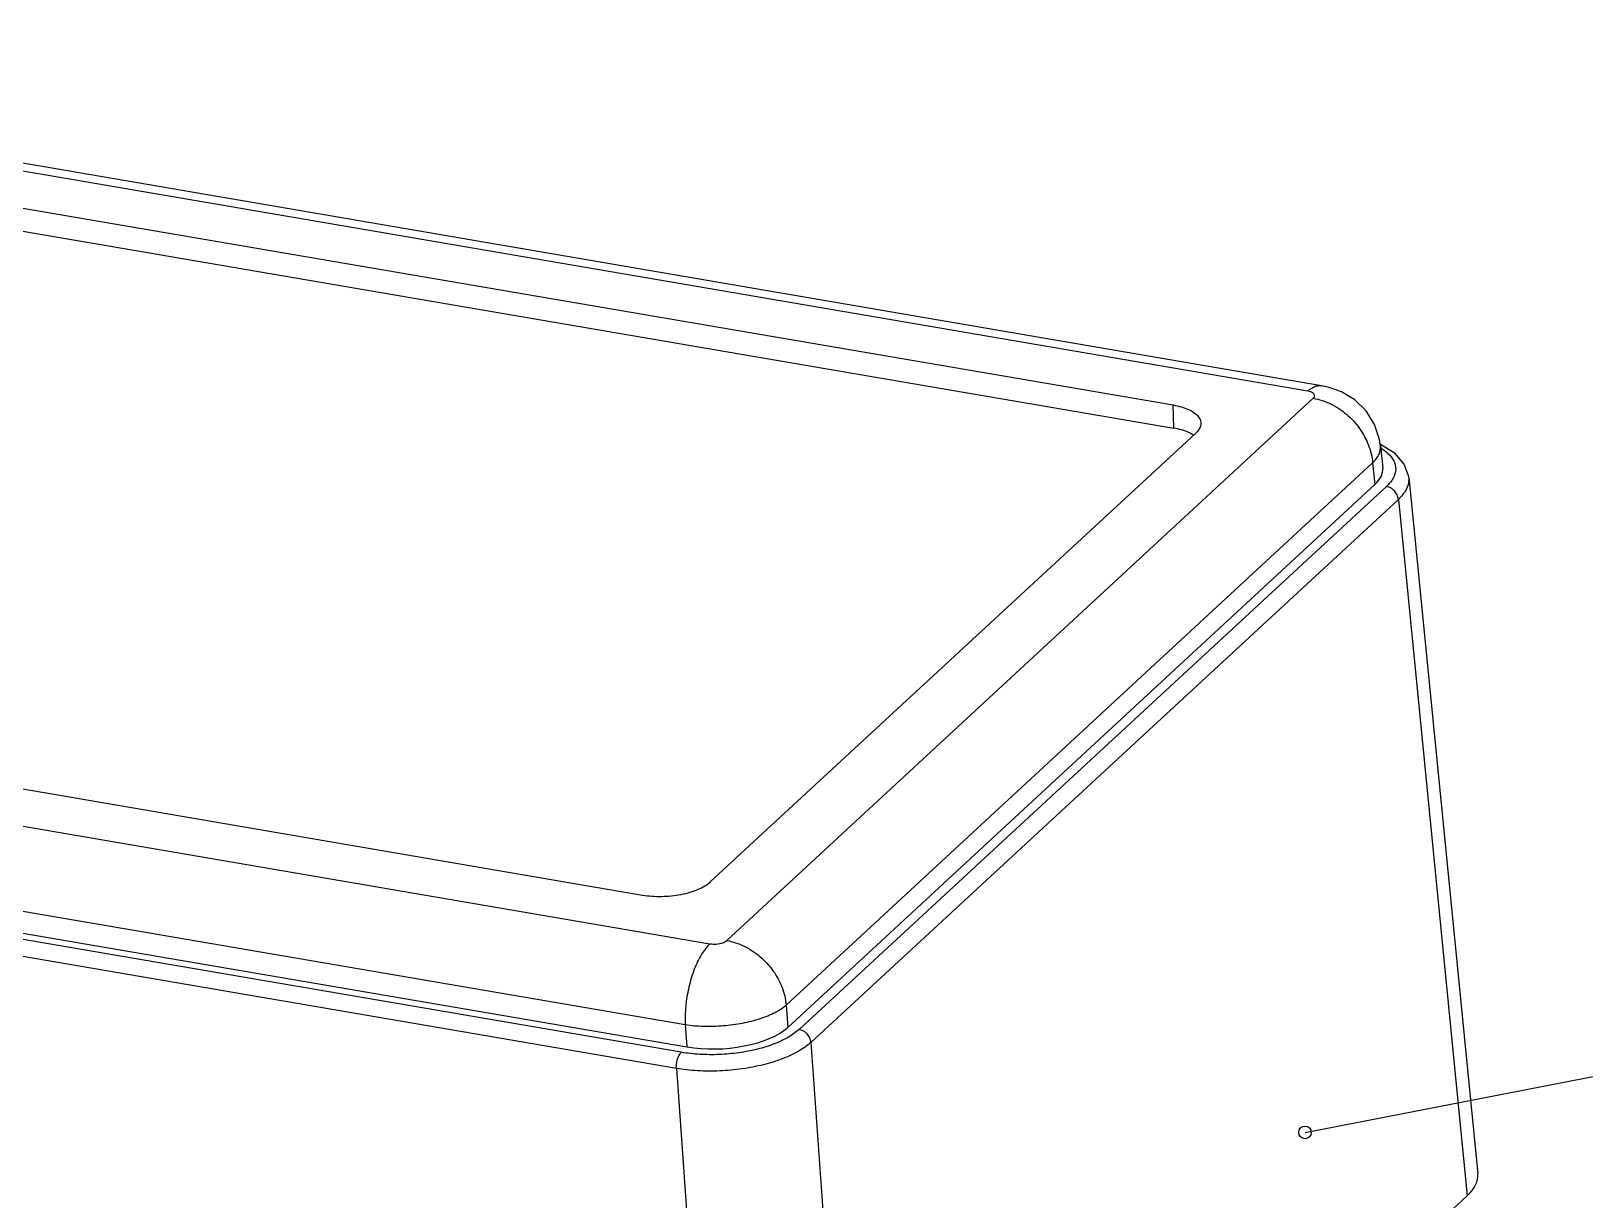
# Model space of a CAD drawing. Header units: millimetres. Extents: x 1603 to 1978, y -231 to 30.
# Drawn here: x 1793.87 to 1837.16, y -180.33 to -147.76 of the extents above; entities that cross this region are included whole.
import ezdxf

# ---------------------------------------------------------------- set-up
doc = ezdxf.new("R2010")
doc.units = ezdxf.units.MM
doc.layers.add('06___PRT_ALL_SURFS', color=7, linetype='Continuous')
doc.layers.add('from', color=7, linetype='Continuous', lineweight=13)
doc.styles.get("Standard").update_dxf_attribs({"font": 'txt', "bigfont": 'gbcbig.shx'})
doc.dimstyles.new('ISO', dxfattribs={"dimscale": 0.6, "dimtxt": 2.5, "dimasz": 2.5, "dimexe": 1.25, "dimexo": 0.625, "dimtad": 0, "dimdsep": 46, "dimtxsty": 'Standard', "dimblk": 'OPEN', "dimcen": 0, "dimclrd": 4, "dimclre": 4, "dimadec": 0, "dimazin": 0, "dimtfac": 1, "dimtofl": 0, "dimtmove": 0, "dimatfit": 3, "dimfxl": 1, "dimarcsym": 0})

# ---------------------------------------------------------------- blocks, each defined once
blk = doc.blocks.new('_Open')
at = {"color": 0, "linetype": 'ByBlock', "lineweight": -2}
for p, q in [((-1, 0.167), (0, 0)), ((-1, -0.167), (0, 0)), ((0, 0), (-1, 0))]:
    blk.add_line(p, q, dxfattribs=at)
blk = doc.blocks.new('*u142')
at = {"color": 7, "linetype": 'Continuous'}
for p, q in [((-82.907, 104.221), (-8.503, 91.483)), ((-82.878, 103.301), (-8.474, 90.563)), ((-8.474, 90.563), (-8.503, 91.483)), ((-7.609, 90.351), (-26.937, 72.484)), ((0.331, 89.55), (-0.247, 89.904)), ((-0.559, 89.181), (-0.474, 88.314)), ((0.88, 88.609), (3.621, 60.886)), ((-23.842, 66.711), (-0.474, 88.314)), ((-0.009, 88.241), (-23.389, 66.627)), ((0.463, 87.727), (-22.917, 66.114)), ((0.463, 87.727), (3.204, 60.008)), ((-29.616, 71.965), (-104.021, 84.703)), ((-28.076, 65.718), (-110.59, 79.845)), ((-110.349, 80.055), (-27.859, 65.932)), ((-28.274, 65.075), (-110.787, 79.202)), ((-23.904, 67.6), (-23.842, 66.711)), ((-27.922, 66.821), (-27.859, 65.932)), ((-22.917, 66.114), (-20.904, 37.722)), ((-28.274, 65.075), (-26.26, 36.684)), ((-20.904, 37.722), (3.204, 60.008))]:
    blk.add_line(p, q, dxfattribs=at)
blk.add_lwpolyline([(0.881, 88.607), (0.873, 88.665), (0.7, 89.134), (0.331, 89.55)], dxfattribs=at)
for centre, major_axis, ratio, start_param, end_param in [((-3.155, 88.772), (2.997, 0.178), 0.436646, -0.489184, 0.017351), ((-26.521, 67.171), (2.995, 0.176), 0.437143, -2.059417, -0.489306), ((-0.372, 60.619), (3.995, 0.237), 0.436646, -0.489184, 0.01702)]:
    blk.add_ellipse(centre, major_axis=major_axis, ratio=ratio, start_param=start_param, end_param=end_param, dxfattribs=at)
for points, start_tangent, end_tangent in [([(-8.503, 91.483), (-8.172, 91.407), (-7.887, 91.303), (-7.661, 91.174), (-7.501, 91.025), (-7.415, 90.861), (-7.399, 90.753)], (0.985659, -0.168751), (0.003407, -0.999994)), ([(-7.874, 90.388), (-8.151, 90.489), (-8.474, 90.563)], (-0.909499, 0.415707), (-0.985659, 0.168751)), ([(-7.684, 90.283), (-7.874, 90.388)], (-0.831279, 0.555856), (-0.909499, 0.415707)), ([(-7.399, 90.753), (-7.404, 90.69), (-7.47, 90.518), (-7.609, 90.351)], (0.003407, -0.999994), (-0.734307, -0.678818)), ([(-0.231, 89.766), (0.035, 89.571)], (0.855381, -0.517999), (0.745042, -0.667018)), ([(0.035, 89.571), (0.283, 89.257), (0.359, 88.919), (0.26, 88.574), (-0.009, 88.241)], (0.745042, -0.667018), (-0.734137, -0.679001)), ([(0.88, 88.607), (0.884, 88.507), (0.771, 88.112), (0.463, 87.727)], (0.102486, -0.994734), (-0.731617, -0.681716)), ([(0.463, 87.727), (0.416, 87.901), (0.31, 88.06), (0.161, 88.179), (-0.009, 88.241)], (-0.084422, 0.99643), (-0.985659, 0.168751)), ([(-26.937, 72.484), (-27.146, 72.329), (-27.415, 72.192), (-27.734, 72.077), (-28.092, 71.99), (-28.473, 71.934), (-28.865, 71.911), (-29.251, 71.921), (-29.616, 71.965)], (-0.734307, -0.678818), (-0.985659, 0.168751)), ([(-23.389, 66.627), (-23.813, 66.32), (-24.375, 66.054), (-25.044, 65.844), (-25.787, 65.7), (-26.568, 65.629), (-27.345, 65.636), (-28.076, 65.718)], (-0.734459, -0.678653), (-0.985678, 0.16864)), ([(-22.917, 66.114), (-22.964, 66.288), (-23.07, 66.447), (-23.219, 66.565), (-23.389, 66.627)], (-0.084422, 0.99643), (-0.985659, 0.168751)), ([(-28.274, 65.075), (-28.265, 65.26), (-28.225, 65.447), (-28.158, 65.608), (-28.076, 65.718)], (-0.04544, 0.998967), (0.734307, 0.678818)), ([(-22.917, 66.114), (-23.404, 65.764), (-24.045, 65.462), (-24.809, 65.223), (-25.657, 65.058), (-26.547, 64.977), (-27.434, 64.983), (-28.274, 65.075)], (-0.736992, -0.675901), (-0.986205, 0.165531))]:
    blk.add_spline(points, degree=3, dxfattribs=dict(at, start_tangent=start_tangent, end_tangent=end_tangent))
at = {"layer": '06___PRT_ALL_SURFS', "color": 7, "linetype": 'Continuous'}
for p, q in [((-3.144, 92.032), (-85.588, 106.147)), ((-2.59, 92.252), (-85.034, 106.367)), ((-26.266, 70.168), (-2.921, 91.75)), ((-0.248, 89.86), (-0.16, 88.972)), ((-23.904, 67.6), (-0.559, 89.181)), ((-109.38, 84.154), (-26.936, 70.039)), ((-110.366, 80.936), (-27.922, 66.821))]:
    blk.add_line(p, q, dxfattribs=at)
blk.add_lwpolyline([(-0.248, 89.859), (-0.284, 90.106), (-0.48, 90.706), (-0.817, 91.245), (-1.271, 91.687), (-1.793, 92.004), (-2.329, 92.196), (-2.591, 92.252)], dxfattribs=at)
for points, start_tangent, end_tangent in [([(-3.144, 92.032), (-2.799, 92.24), (-2.591, 92.249)], (0.734307, 0.678818), (0.988335, -0.152294)), ([(-2.921, 91.75), (-2.878, 91.805), (-2.869, 91.863), (-2.894, 91.918), (-2.951, 91.967), (-3.036, 92.006), (-3.144, 92.032)], (0.734141, 0.678997), (-0.985637, 0.168878)), ([(-2.921, 91.75), (-2.236, 91.527), (-1.603, 91.113), (-1.082, 90.547), (-0.723, 89.882), (-0.559, 89.181)], (0.985659, -0.168751), (0.084422, -0.99643)), ([(-0.559, 89.181), (-0.305, 89.53), (-0.248, 89.86)], (0.716975, 0.697099), (-0.09175, 0.995782)), ([(-26.936, 70.039), (-27.269, 69.619), (-27.558, 69.026), (-27.775, 68.317), (-27.901, 67.558), (-27.922, 66.821)], (-0.734307, -0.678818), (0.04544, -0.998967)), ([(-26.936, 70.039), (-26.813, 70.026), (-26.683, 70.028), (-26.555, 70.045), (-26.437, 70.076), (-26.339, 70.118), (-26.266, 70.168)], (0.985677, -0.168642), (0.734501, 0.678608)), ([(-26.266, 70.168), (-25.581, 69.946), (-24.948, 69.532), (-24.427, 68.966), (-24.068, 68.301), (-23.905, 67.6)], (0.985659, -0.168751), (0.084422, -0.99643)), ([(-27.922, 66.821), (-27.184, 66.758), (-26.405, 66.779), (-25.638, 66.884), (-24.935, 67.065), (-24.343, 67.309), (-23.905, 67.6)], (0.989059, -0.147518), (0.751846, 0.659339))]:
    blk.add_spline(points, degree=3, dxfattribs=dict(at, start_tangent=start_tangent, end_tangent=end_tangent))
at = {"layer": 'from'}
blk.add_leader([(-3.251, 62.529), (15.359, 66.141)], dimstyle='ISO', override={"dimscale": 1, "dimasz": 1, "dimexo": 0.125, "dimadec": 2, "dimazin": 2, "dimldrblk": 'Small'}, dxfattribs=at)

msp = doc.modelspace()

# ---------------------------------------------------------------- block references
at = {"xscale": 0.7, "yscale": 0.7, "zscale": 0.7}
msp.add_blockref('*u142', (1831.641, -222.218), dxfattribs=at)

doc.saveas('drawing.dxf')
